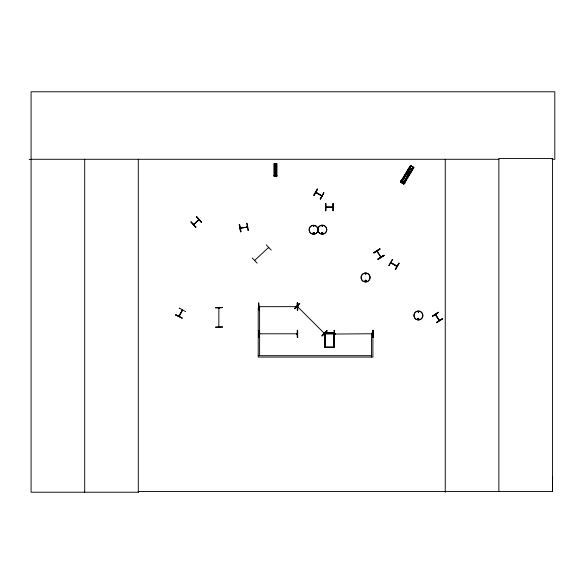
<?xml version="1.0" encoding="UTF-8"?>
<svg xmlns="http://www.w3.org/2000/svg" width="584" height="584" viewBox="0 0 584 584"><rect width="100%" height="100%" fill="white"/><g stroke="black" fill="none" stroke-linecap="round" stroke-linejoin="round"><path stroke-width="0.88" d="M552.07 159.279L554.8 159.279L554.8 91.776L31.083 91.776L31.083 492.224L138.379 492.224L138.306 491.443L552.471 491.443L552.552 476.96M182.485 310.097L178.938 316.338M322.054 195.801L321.353 195.72M397.135 266.129L396.39 266.019M324.273 333.347L297.234 306.315L296.482 306.651L297.183 306.257M324.113 333.296L324.04 332.668L323.762 332.953M313.374 225.906L313.783 226.015L313.404 226.11M312.871 233.074C315.287 230.76 313.776 235.345 313.009 233.403M313.944 226.118C313.258 224.709 313.068 227.096 313.871 226.198M321.937 225.833C322.616 227.242 322.806 224.862 322.003 225.76M322.091 225.935L322.499 226.044L322.178 225.804M321.616 232.994C323.419 230.68 322.689 235.498 321.689 232.826M322.74 232.994C321.229 234.491 322.602 231.176 322.616 233.301M365.949 273.867C365.27 272.458 365.08 274.845 365.883 273.947M366 280.824C364.496 282.32 365.869 278.999 365.876 281.13M418.027 311.783C419.049 310.484 418.611 313.192 418.071 311.695M417.721 318.842C419.524 316.528 418.794 321.346 417.794 318.674M418.005 318.733C419.122 320.565 418.597 316.973 417.998 319.083M218.832 326.894L218.883 307.856L219.234 308.133M219.234 326.894L218.869 326.894M402.456 183.04L402.186 182.675L402.61 182.828L402.266 182.537L402.887 182.193M181.923 310.557L181.894 310.535M438.905 320.047L438.876 320.068M219.226 308.169L219.19 307.819M364.978 280.481C365.489 283.189 366.934 279.225 365.117 280.371M334.201 332.624L334.077 333.143M275.663 175.733L275.56 175.66M254.792 260.632L254.653 260.376M175.696 315.09L175.879 314.739L182.201 318.097L175.711 315.061M179.193 308.396L179.383 308.045L185.581 311.63M178.974 316.272L182.223 310.067M179.222 316.513L182.551 310.133M258.967 306.396L259.763 306.396M297.263 334.077L296.504 334.084M334.522 334.077L335.296 333.785L334.501 333.793M372.811 333.793L372.015 334.048L372.811 334.041M380.98 257.048L377.162 251.025M313.966 195.399L317.543 189.201M316.258 192.822L316.55 192.574L315.922 192.26L321.762 196.005M321.842 196.049L322.054 195.757L315.922 192.26M320.287 199.056L323.864 192.859M388.769 265.574L392.317 259.362L392.667 259.559L389.046 265.735M395.631 269.531L395.28 269.333L398.857 263.136L399.208 263.34L395.602 269.516M395.324 269.363L398.945 263.187M410.391 165.484L400.39 182.084L403.945 184.201L413.852 167.542M400.602 182.208L410.61 165.615M400.799 182.332L410.778 165.717L400.872 182.376M401.004 182.449L410.968 165.834M401.062 182.485L411.048 165.878M408.457 170.492L401.201 182.566L411.209 165.973M409.369 168.98L410.275 167.469M408.654 170.608L402.303 181.179L410.545 167.63M409.566 169.097L410.472 167.586M401.704 182.85L402.639 183.42M402.887 183.558L408.311 174.492M410.143 171.484L409.223 172.981L410.202 171.521M411.034 169.959L411.961 168.462M402.945 183.595L408.391 174.536M411.114 170.01L412.019 168.499M403.106 183.697L413.085 167.082M404.048 182.208L410.399 171.63M411.304 170.126L412.209 168.615M403.726 183.04L410.537 171.718M411.443 170.207L412.348 168.696M403.807 183.084L410.596 171.754M411.516 170.251L412.866 167.98M403.471 183.916L413.465 167.309M403.997 183.201L413.523 167.345M403.675 184.04L413.684 167.44M194.129 224.066L193.457 224.285M198.304 219.942L198.816 219.54M365.416 273.611L365.628 273.976L365.577 273.546M325.945 206.992L332.909 206.948M258.967 333.793L259.763 333.785L258.989 334.077M297.278 306.644L258.989 306.688M296.482 333.8L297.278 333.793M335.194 333.763L334.574 334.041L372.665 333.756M294.686 308.651L299.497 303.344L294.475 308.44L294.752 308.717L299.782 303.629M324.018 332.69L324.222 333.296M321.915 335.88L326.945 330.785M334.077 333.369L334.077 347.531M324.835 347.378L334.223 347.502M266.319 244.908L271.217 250.127M254.879 260.201L268.647 247.419L268.662 247.893M257.142 263.158L252.23 257.96M199.034 219.883L198.713 219.54L193.757 224.395M193.706 224.606L199.093 219.832M195.91 227.059L195.611 227.322L190.895 221.935L195.874 227.088M201.538 222.073L196.823 216.693L196.523 216.956L201.268 222.314L201.568 222.051M313.776 233.447C313.827 231.22 312.725 234.768 313.937 232.863M193.778 224.424L198.925 219.81M379.804 248.828L373.789 252.689L374.001 253.025L380.023 249.164L379.804 248.828L373.804 252.719M373.972 252.982L379.994 249.12M377.87 259.048L383.885 255.179L384.104 255.515L378.082 259.384L377.87 259.048L383.914 255.223M378.067 259.354L384.082 255.485M432.459 316.331L438.482 312.462M442.453 318.652L436.43 322.521L442.409 318.587L442.614 318.908M442.599 318.879L436.591 322.769L436.379 322.434M390.937 262.552L391.514 262.844M240.418 228.023L247.309 227.081M240.973 228.286L240.9 227.891M247.222 227.088L240.477 228.337M333.676 333.143L333.632 347.531M246.66 226.796L246.733 227.183M297.358 306.082L297.913 306.542L297.592 306.768M259.113 306.359L259.617 306.717M297.132 306.724L296.562 306.651M239.243 224.767L239.63 224.694L240.973 231.724L240.579 231.797L239.243 224.767L240.615 231.79M246.66 223.351L247.054 223.278L248.39 230.308L248.003 230.381M275.327 176.273L275.436 175.733M313.396 232.454L314.024 232.622M322.426 233.41L322.01 233.301M365.409 280.203L366.029 280.371M365.745 281.444L365.117 281.284M418.414 312.002L418.472 311.571L418.319 311.951M297.49 306.162L297.84 306.512M297.745 306.819L297.234 306.315M325.828 203.568L325.434 203.568L325.478 210.722L325.879 210.722L325.828 203.568L325.777 210.722M333.048 207.225L325.93 207.269M325.85 207.349L333.048 207.298M333.033 210.678L333.428 210.671L333.384 203.517L332.982 203.517L333.048 210.678L333.084 203.517M297.256 302.943L297.657 302.943L297.701 310.097L297.3 310.097L297.256 302.943L297.402 310.097M259.062 306.673L259.69 306.644M258.946 330.34L258.989 337.494M334.077 330.34L334.479 330.34L334.522 337.494L334.121 337.501L334.114 330.34M259.69 333.785L259.041 333.793L297.205 333.793L296.555 333.8M259.041 334.041L259.69 334.033M296.562 334.048L297.205 334.041M334.574 333.793L335.296 333.785M222.613 327.003L215.459 327.179L222.613 326.952M29.2 159.556L31.083 159.556M31.083 159.279L498.867 159.279M274.29 164.834L276.67 164.834M274.29 165.71L276.67 165.71M274.29 167.024L276.67 167.024M274.283 168.192L276.67 168.192M274.283 169.499L276.67 169.499M274.29 175.127L276.67 175.127M273.889 175.602L277.072 175.499M276.86 176.441L274.1 176.456L274.115 163.527L276.86 163.513L276.801 176.441M275.29 176.463L275.663 176.463M324.682 332.624L334.223 332.624L334.223 347.531L324.682 347.531L324.762 332.668M324.682 333.07L334.223 333.07M334.223 333.216L324.835 333.369M324.682 333.369L334.223 333.289M324.682 333.479L334.223 333.479M324.682 346.933L334.223 346.933M324.682 347.378L334.223 347.378M258.216 355.678L371.504 355.678M439.219 320.558L435.438 314.71L435.774 314.499M313.564 233.505L313.199 233.293M396.864 266.304L390.791 262.756M402.106 182.807L402.529 182.967M325.23 333.143L325.281 347.531M175.835 314.827L182.179 318.141M315.674 192.494L321.908 196.093M391.003 262.588L397.025 266.019M390.754 262.822L396.989 266.421M412.851 166.944L413.333 167.228M413.45 167.301L413.932 167.586M410.377 165.476L413.676 167.462M409.603 167.301L412.669 169.148M408.924 168.426L411.99 170.273M407.909 170.112L410.975 171.959M407.004 171.608L410.077 173.448M405.997 173.295L409.063 175.134M401.653 180.529L404.719 182.369M400.85 180.704L404.938 183.164M400.77 180.836L404.865 183.296M402.478 182.069L402.96 182.361M323.938 332.668L324.397 333.121M435.744 314.521L439.453 320.375M435.708 315.134L436.044 314.915M196.596 216.89L201.341 222.248M191.092 221.759L195.83 227.125M435.343 314.572L439.234 320.631M376.826 251.178L380.783 257.201M380.359 256.675L380.396 256.661M246.711 223.343L248.098 230.366M239.535 224.716L240.922 231.731M372.891 330.34L372.935 337.494M334.377 330.34L334.42 337.494M333.347 203.517L333.398 210.671M325.463 203.568L325.514 210.722M297.621 302.943L297.665 310.097M297.358 330.34L297.402 337.494M258.843 302.943L258.989 310.104L258.581 302.95M552.471 491.443L552.471 158.498L498.867 158.498L498.867 491.443M445.256 159.279L445.256 492.224M371.504 357.065L371.504 333.216L372.899 333.216L372.899 357.065L258.216 357.065L258.216 307.972L259.61 307.972L259.61 355.678M324.835 333.216L324.835 347.531M276.692 163.513L276.67 176.441M276.546 163.513L276.546 176.441M276.488 163.513L276.488 176.441M276.334 163.513L276.334 176.441M276.21 163.513L276.232 176.441M276.02 163.513L276.02 176.441M275.845 176.441L275.115 176.441M274.933 163.527L274.94 176.456M274.882 163.527L274.882 176.456M274.779 163.527L274.75 176.456M274.626 163.527L274.575 176.456M274.48 163.527L274.465 176.456M274.422 163.527L274.422 176.456M274.29 163.527L274.29 176.456M138.298 159.279L138.298 492.224M84.695 159.279L84.695 492.224M274.962 168.71C275.611 170.732 276.539 167.28 274.962 168.71M326.646 207.262L326.646 207.262M317.236 189.033L313.659 195.231L314.01 195.428L317.587 189.231L317.236 189.033M323.784 192.808L320.2 199.005L320.55 199.202L323.784 192.808M326.872 330.719L321.857 335.822L322.127 336.085L327.157 330.997L326.872 330.719M438.336 312.243L432.299 316.083L432.51 316.411L438.321 312.214M297.657 330.332L297.256 330.34L297.3 337.494L297.701 337.494L297.657 330.332M373.183 330.332L372.789 330.34L372.847 337.494L373.234 337.494L373.183 330.332M222.606 307.615L215.452 307.819L222.606 307.6M334.223 333.763L324.682 333.763L334.223 333.814M416.18 319.368A4.46 4.46 0 0 0 422.882 315.499A4.46 4.46 0 0 0 416.18 311.63A4.46 4.46 0 0 0 416.18 319.368M415.275 318.638A4.438 4.438 0 0 0 422.699 316.645A4.438 4.438 0 0 0 417.268 311.214A4.438 4.438 0 0 0 415.275 318.638M311.33 233.607A4.475 4.475 0 0 0 318.039 229.731A4.475 4.475 0 0 0 311.33 225.862A4.475 4.475 0 0 0 311.33 233.607A4.438 4.438 0 0 0 318.003 229.731A4.438 4.438 0 0 0 311.345 225.891A4.438 4.438 0 0 0 311.345 233.571M363.314 281.4A4.526 4.526 0 0 0 370.103 277.48A4.526 4.526 0 0 0 363.314 273.56A4.526 4.526 0 0 0 363.314 281.4M363.35 281.327A4.446 4.446 0 0 0 370.022 277.48A4.446 4.446 0 0 0 363.35 273.633A4.446 4.446 0 0 0 363.35 281.327M407.625 174.054A0.796 0.796 0 0 0 408.829 173.39A0.796 0.796 0 0 0 407.647 172.674A0.796 0.796 0 0 0 407.625 174.054M320.047 233.571A4.526 4.526 0 0 0 326.836 229.651A4.526 4.526 0 0 0 320.047 225.731A4.526 4.526 0 0 0 320.047 233.571M320.098 233.49A4.438 4.438 0 0 0 326.748 229.651A4.438 4.438 0 0 0 320.098 225.811A4.438 4.438 0 0 0 320.098 233.49"/></g></svg>
